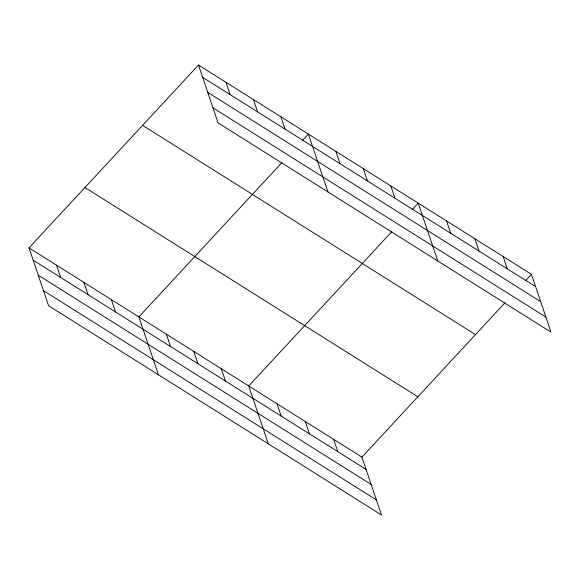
<?xml version="1.0" encoding="UTF-8"?>
<svg xmlns="http://www.w3.org/2000/svg" width="580" height="580" viewBox="0 0 580 580"><rect width="100%" height="100%" fill="white"/><g stroke="black" fill="none" stroke-linecap="round" stroke-linejoin="round"><path stroke-width="0.87" d="M29 247.856L361.92 457.12L381.502 514.975L48.582 305.718L29 247.856L198.498 65.025L531.418 274.282L551 332.144L218.08 122.88L198.498 65.025M281.894 162.625L138.867 316.912L158.449 374.774M302.347 140.563L308.357 134.082L327.946 191.936M391.761 231.681L248.726 385.968L268.308 443.83M412.206 209.619L418.224 203.138L437.806 260.993M361.92 457.12L504.955 302.832M525.4 280.771L531.418 274.282M202.667 77.35L535.587 286.607M207.756 92.372L540.676 301.636M212.99 107.858L545.91 317.115M142.564 125.36L475.484 334.617M84.934 187.521L417.854 396.785M33.169 260.188L366.096 469.445M38.258 275.21L371.178 484.474M43.5 290.689L376.42 499.953M503.121 256.498L507.29 268.823M474.817 238.706L478.993 251.031M446.52 220.922L450.696 233.247M390.76 185.868L394.929 198.193M363.29 168.606L367.466 180.931M335.827 151.344L339.996 163.669M280.894 116.812L285.063 129.144M253.431 99.55L257.6 111.875M225.961 82.287L230.137 94.612M333.623 439.328L337.792 451.661M305.326 421.544L309.495 433.869M277.023 403.76L281.199 416.085M221.263 368.706L225.431 381.031M193.792 351.444L197.969 363.769M166.329 334.181L170.498 346.506M111.396 299.65L115.572 311.975M83.933 282.387L88.102 294.712M56.463 265.125L60.639 277.45"/></g></svg>
